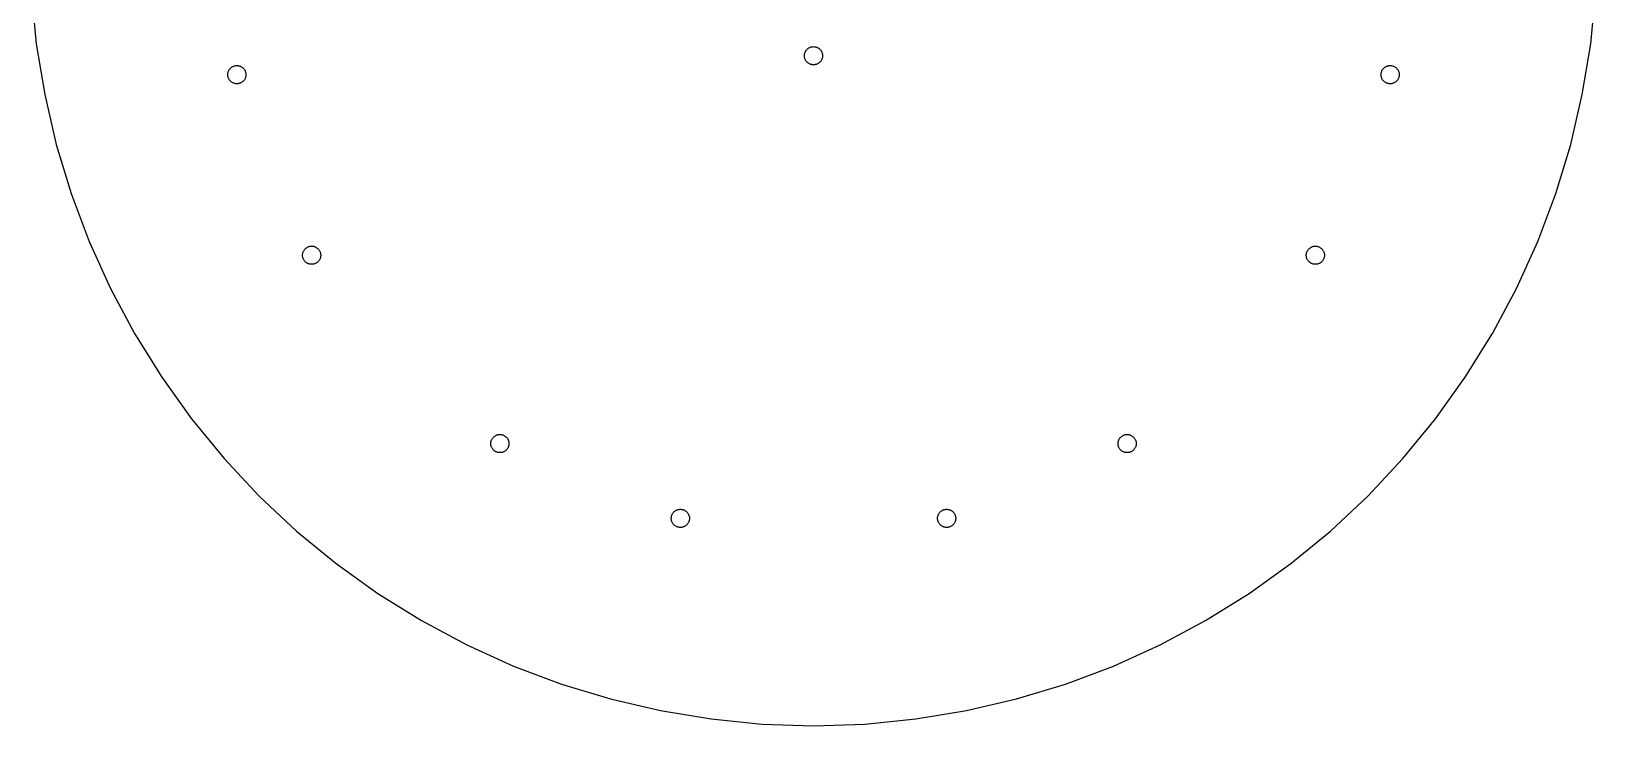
# Model space of a CAD drawing. Header units: metres. Extents: x -151 to 151, y -151 to 151.
# Drawn here: x -150.7 to 150.7, y -151 to -17.3 of the extents above; entities that cross this region are included whole.
import ezdxf

# ---------------------------------------------------------------- set-up
doc = ezdxf.new("R2010")
doc.units = ezdxf.units.M

msp = doc.modelspace()

# ---------------------------------------------------------------- linework, layer by layer
for p, q in [((-150.677, -9.87587), (-149.708, -19.7094)), ((149.708, -19.7094), (150.677, -9.87587)), ((-149.708, -19.7094), (-148.099, -29.4586)), ((-1.51553, -21.125), (-1.45506, -21.0277)), ((-1.45506, -21.0277), (-1.38837, -20.9347)), ((-1.38837, -20.9347), (-1.31572, -20.8461)), ((-1.31572, -20.8461), (-1.23743, -20.7626)), ((-1.23743, -20.7626), (-1.15385, -20.6843)), ((-1.15385, -20.6843), (-1.06532, -20.6116)), ((-1.06532, -20.6116), (-0.972244, -20.5449)), ((-0.972244, -20.5449), (-0.875, -20.4845)), ((-0.875, -20.4845), (-0.774002, -20.4305)), ((-0.774002, -20.4305), (-0.669693, -20.3832)), ((-0.669693, -20.3832), (-0.562515, -20.3429)), ((-0.562515, -20.3429), (-0.452927, -20.3096)), ((-0.452927, -20.3096), (-0.3414, -20.2836)), ((-0.3414, -20.2836), (-0.228409, -20.265)), ((-0.228409, -20.265), (-0.114441, -20.2537)), ((-0.114441, -20.2537), (0, -20.25)), ((0, -20.25), (0.114441, -20.2537)), ((0.114441, -20.2537), (0.228409, -20.265)), ((0.228409, -20.265), (0.3414, -20.2836)), ((0.3414, -20.2836), (0.452927, -20.3096)), ((0.452927, -20.3096), (0.562515, -20.3429)), ((0.562515, -20.3429), (0.669693, -20.3832)), ((0.669693, -20.3832), (0.774002, -20.4305)), ((0.774002, -20.4305), (0.875, -20.4845)), ((0.875, -20.4845), (0.972244, -20.5449)), ((0.972244, -20.5449), (1.06532, -20.6116)), ((1.06532, -20.6116), (1.15385, -20.6843)), ((1.15385, -20.6843), (1.23743, -20.7626)), ((1.23743, -20.7626), (1.31572, -20.8461)), ((1.31572, -20.8461), (1.38837, -20.9347)), ((1.38837, -20.9347), (1.45506, -21.0277)), ((1.45506, -21.0277), (1.51553, -21.125)), ((148.099, -29.4586), (149.708, -19.7094)), ((-111.953, -24.1289), (-111.852, -24.0749)), ((-111.852, -24.0749), (-111.748, -24.0276)), ((-111.748, -24.0276), (-111.641, -23.9873)), ((-111.641, -23.9873), (-111.531, -23.954)), ((-111.531, -23.954), (-111.42, -23.928)), ((-111.42, -23.928), (-111.307, -23.9094)), ((-111.307, -23.9094), (-111.193, -23.8982)), ((-111.193, -23.8982), (-111.078, -23.8944)), ((-111.078, -23.8944), (-110.964, -23.8982)), ((-110.964, -23.8982), (-110.85, -23.9094)), ((-110.85, -23.9094), (-110.737, -23.928)), ((-110.737, -23.928), (-110.625, -23.954)), ((-110.625, -23.954), (-110.516, -23.9873)), ((-110.516, -23.9873), (-110.408, -24.0276)), ((-110.408, -24.0276), (-110.304, -24.0749)), ((-110.304, -24.0749), (-110.203, -24.1289)), ((-1.75, -22), (-1.74625, -21.8855)), ((-1.74625, -22.1144), (-1.75, -22)), ((-1.74625, -21.8855), (-1.73502, -21.7716)), ((-1.73502, -22.2284), (-1.74625, -22.1144)), ((-1.73502, -21.7716), (-1.71637, -21.6586)), ((-1.71637, -22.3414), (-1.73502, -22.2284)), ((-1.71637, -21.6586), (-1.69037, -21.5471)), ((-1.69037, -22.4529), (-1.71637, -22.3414)), ((-1.69037, -21.5471), (-1.65712, -21.4375)), ((-1.65712, -22.5625), (-1.69037, -22.4529)), ((-1.65712, -21.4375), (-1.61678, -21.3303)), ((-1.61678, -22.6697), (-1.65712, -22.5625)), ((-1.61678, -21.3303), (-1.56952, -21.226)), ((-1.56952, -22.774), (-1.61678, -22.6697)), ((-1.56952, -21.226), (-1.51553, -21.125)), ((-1.51553, -22.875), (-1.56952, -22.774)), ((-1.45506, -22.9722), (-1.51553, -22.875)), ((-1.38837, -23.0653), (-1.45506, -22.9722)), ((-1.31572, -23.1539), (-1.38837, -23.0653)), ((-1.23743, -23.2374), (-1.31572, -23.1539)), ((-1.15385, -23.3157), (-1.23743, -23.2374)), ((-1.06532, -23.3884), (-1.15385, -23.3157)), ((-0.972244, -23.4551), (-1.06532, -23.3884)), ((-0.875, -23.5155), (-0.972244, -23.4551)), ((-0.774002, -23.5695), (-0.875, -23.5155)), ((-0.669693, -23.6168), (-0.774002, -23.5695)), ((-0.562515, -23.6571), (-0.669693, -23.6168)), ((-0.452927, -23.6904), (-0.562515, -23.6571)), ((-0.3414, -23.7164), (-0.452927, -23.6904)), ((-0.228409, -23.735), (-0.3414, -23.7164)), ((-0.114441, -23.7462), (-0.228409, -23.735)), ((0, -23.75), (-0.114441, -23.7462)), ((0.114441, -23.7462), (0, -23.75)), ((0.228409, -23.735), (0.114441, -23.7462)), ((0.3414, -23.7164), (0.228409, -23.735)), ((0.452927, -23.6904), (0.3414, -23.7164)), ((0.562515, -23.6571), (0.452927, -23.6904)), ((0.669693, -23.6168), (0.562515, -23.6571)), ((0.774002, -23.5695), (0.669693, -23.6168)), ((0.875, -23.5155), (0.774002, -23.5695)), ((0.972244, -23.4551), (0.875, -23.5155)), ((1.06532, -23.3884), (0.972244, -23.4551)), ((1.15385, -23.3157), (1.06532, -23.3884)), ((1.23743, -23.2374), (1.15385, -23.3157)), ((1.31572, -23.1539), (1.23743, -23.2374)), ((1.38837, -23.0653), (1.31572, -23.1539)), ((1.45506, -22.9722), (1.38837, -23.0653)), ((1.51553, -22.875), (1.45506, -22.9722)), ((1.51553, -21.125), (1.56952, -21.226)), ((1.56952, -22.774), (1.51553, -22.875)), ((1.56952, -21.226), (1.61678, -21.3303)), ((1.61678, -22.6697), (1.56952, -22.774)), ((1.61678, -21.3303), (1.65712, -21.4375)), ((1.65712, -22.5625), (1.61678, -22.6697)), ((1.65712, -21.4375), (1.69037, -21.5471)), ((1.69037, -22.4529), (1.65712, -22.5625)), ((1.69037, -21.5471), (1.71637, -21.6586)), ((1.71637, -22.3414), (1.69037, -22.4529)), ((1.71637, -21.6586), (1.73502, -21.7716)), ((1.73502, -22.2284), (1.71637, -22.3414)), ((1.73502, -21.7716), (1.74625, -21.8855)), ((1.74625, -22.1144), (1.73502, -22.2284)), ((1.74625, -21.8855), (1.75, -22)), ((1.75, -22), (1.74625, -22.1144)), ((110.203, -24.1289), (110.304, -24.0749)), ((110.304, -24.0749), (110.408, -24.0276)), ((110.408, -24.0276), (110.516, -23.9873)), ((110.516, -23.9873), (110.625, -23.954)), ((110.625, -23.954), (110.737, -23.928)), ((110.737, -23.928), (110.85, -23.9094)), ((110.85, -23.9094), (110.964, -23.8982)), ((110.964, -23.8982), (111.078, -23.8944)), ((111.078, -23.8944), (111.193, -23.8982)), ((111.193, -23.8982), (111.307, -23.9094)), ((111.307, -23.9094), (111.42, -23.928)), ((111.42, -23.928), (111.531, -23.954)), ((111.531, -23.954), (111.641, -23.9873)), ((111.641, -23.9873), (111.748, -24.0276)), ((111.748, -24.0276), (111.852, -24.0749)), ((111.852, -24.0749), (111.953, -24.1289)), ((-112.828, -25.6444), (-112.824, -25.53)), ((-112.824, -25.7589), (-112.828, -25.6444)), ((-112.824, -25.53), (-112.813, -25.416)), ((-112.813, -25.8728), (-112.824, -25.7589)), ((-112.813, -25.416), (-112.795, -25.303)), ((-112.795, -25.9858), (-112.813, -25.8728)), ((-112.795, -25.303), (-112.769, -25.1915)), ((-112.769, -26.0974), (-112.795, -25.9858)), ((-112.769, -25.1915), (-112.735, -25.0819)), ((-112.735, -26.2069), (-112.769, -26.0974)), ((-112.735, -25.0819), (-112.695, -24.9747)), ((-112.695, -26.3141), (-112.735, -26.2069)), ((-112.695, -24.9747), (-112.648, -24.8704)), ((-112.648, -26.4184), (-112.695, -26.3141)), ((-112.648, -24.8704), (-112.594, -24.7694)), ((-112.594, -26.5194), (-112.648, -26.4184)), ((-112.594, -24.7694), (-112.533, -24.6722)), ((-112.533, -26.6167), (-112.594, -26.5194)), ((-112.533, -24.6722), (-112.467, -24.5791)), ((-112.467, -26.7097), (-112.533, -26.6167)), ((-112.467, -24.5791), (-112.394, -24.4906)), ((-112.394, -26.7983), (-112.467, -26.7097)), ((-112.394, -24.4906), (-112.316, -24.407)), ((-112.316, -26.8819), (-112.394, -26.7983)), ((-112.316, -24.407), (-112.232, -24.3287)), ((-112.232, -26.9601), (-112.316, -26.8819)), ((-112.232, -24.3287), (-112.144, -24.256)), ((-112.144, -27.0328), (-112.232, -26.9601)), ((-112.144, -24.256), (-112.05, -24.1893)), ((-112.05, -27.0995), (-112.144, -27.0328)), ((-112.05, -24.1893), (-111.953, -24.1289)), ((-111.953, -27.16), (-112.05, -27.0995)), ((-110.203, -24.1289), (-110.106, -24.1893)), ((-110.106, -27.0995), (-110.203, -27.16)), ((-110.106, -24.1893), (-110.013, -24.256)), ((-110.013, -27.0328), (-110.106, -27.0995)), ((-110.013, -24.256), (-109.924, -24.3287)), ((-109.924, -26.9601), (-110.013, -27.0328)), ((-109.924, -24.3287), (-109.841, -24.407)), ((-109.841, -26.8819), (-109.924, -26.9601)), ((-109.841, -24.407), (-109.762, -24.4906)), ((-109.762, -26.7983), (-109.841, -26.8819)), ((-109.762, -24.4906), (-109.69, -24.5791)), ((-109.69, -26.7097), (-109.762, -26.7983)), ((-109.69, -24.5791), (-109.623, -24.6722)), ((-109.623, -26.6167), (-109.69, -26.7097)), ((-109.623, -24.6722), (-109.563, -24.7694)), ((-109.563, -26.5194), (-109.623, -26.6167)), ((-109.563, -24.7694), (-109.509, -24.8704)), ((-109.509, -26.4184), (-109.563, -26.5194)), ((-109.509, -24.8704), (-109.461, -24.9747)), ((-109.461, -26.3141), (-109.509, -26.4184)), ((-109.461, -24.9747), (-109.421, -25.0819)), ((-109.421, -26.2069), (-109.461, -26.3141)), ((-109.421, -25.0819), (-109.388, -25.1915)), ((-109.388, -26.0974), (-109.421, -26.2069)), ((-109.388, -25.1915), (-109.362, -25.303)), ((-109.362, -25.9858), (-109.388, -26.0974)), ((-109.362, -25.303), (-109.343, -25.416)), ((-109.343, -25.8728), (-109.362, -25.9858)), ((-109.343, -25.416), (-109.332, -25.53)), ((-109.332, -25.7589), (-109.343, -25.8728)), ((-109.332, -25.53), (-109.328, -25.6444)), ((-109.328, -25.6444), (-109.332, -25.7589)), ((109.328, -25.6444), (109.332, -25.53)), ((109.332, -25.7589), (109.328, -25.6444)), ((109.332, -25.53), (109.343, -25.416)), ((109.343, -25.8728), (109.332, -25.7589)), ((109.343, -25.416), (109.362, -25.303)), ((109.362, -25.9858), (109.343, -25.8728)), ((109.362, -25.303), (109.388, -25.1915)), ((109.388, -26.0974), (109.362, -25.9858)), ((109.388, -25.1915), (109.421, -25.0819)), ((109.421, -26.2069), (109.388, -26.0974)), ((109.421, -25.0819), (109.461, -24.9747)), ((109.461, -26.3141), (109.421, -26.2069)), ((109.461, -24.9747), (109.509, -24.8704)), ((109.509, -26.4184), (109.461, -26.3141)), ((109.509, -24.8704), (109.563, -24.7694)), ((109.563, -26.5194), (109.509, -26.4184)), ((109.563, -24.7694), (109.623, -24.6722)), ((109.623, -26.6167), (109.563, -26.5194)), ((109.623, -24.6722), (109.69, -24.5791)), ((109.69, -26.7097), (109.623, -26.6167)), ((109.69, -24.5791), (109.762, -24.4906)), ((109.762, -26.7983), (109.69, -26.7097)), ((109.762, -24.4906), (109.841, -24.407)), ((109.841, -26.8819), (109.762, -26.7983)), ((109.841, -24.407), (109.924, -24.3287)), ((109.924, -26.9601), (109.841, -26.8819)), ((109.924, -24.3287), (110.013, -24.256)), ((110.013, -27.0328), (109.924, -26.9601)), ((110.013, -24.256), (110.106, -24.1893)), ((110.106, -27.0995), (110.013, -27.0328)), ((110.106, -24.1893), (110.203, -24.1289)), ((110.203, -27.16), (110.106, -27.0995)), ((111.953, -24.1289), (112.05, -24.1893)), ((112.05, -27.0995), (111.953, -27.16)), ((112.05, -24.1893), (112.144, -24.256)), ((112.144, -27.0328), (112.05, -27.0995)), ((112.144, -24.256), (112.232, -24.3287)), ((112.232, -26.9601), (112.144, -27.0328)), ((112.232, -24.3287), (112.316, -24.407)), ((112.316, -26.8819), (112.232, -26.9601)), ((112.316, -24.407), (112.394, -24.4906)), ((112.394, -26.7983), (112.316, -26.8819)), ((112.394, -24.4906), (112.467, -24.5791)), ((112.467, -26.7097), (112.394, -26.7983)), ((112.467, -24.5791), (112.533, -24.6722)), ((112.533, -26.6167), (112.467, -26.7097)), ((112.533, -24.6722), (112.594, -24.7694)), ((112.594, -26.5194), (112.533, -26.6167)), ((112.594, -24.7694), (112.648, -24.8704)), ((112.648, -26.4184), (112.594, -26.5194)), ((112.648, -24.8704), (112.695, -24.9747)), ((112.695, -26.3141), (112.648, -26.4184)), ((112.695, -24.9747), (112.735, -25.0819)), ((112.735, -26.2069), (112.695, -26.3141)), ((112.735, -25.0819), (112.769, -25.1915)), ((112.769, -26.0974), (112.735, -26.2069)), ((112.769, -25.1915), (112.795, -25.303)), ((112.795, -25.9858), (112.769, -26.0974)), ((112.795, -25.303), (112.813, -25.416)), ((112.813, -25.8728), (112.795, -25.9858)), ((112.813, -25.416), (112.824, -25.53)), ((112.824, -25.7589), (112.813, -25.8728)), ((112.824, -25.53), (112.828, -25.6444)), ((112.828, -25.6444), (112.824, -25.7589)), ((-148.099, -29.4586), (-145.855, -39.0817)), ((-111.852, -27.2139), (-111.953, -27.16)), ((-111.748, -27.2612), (-111.852, -27.2139)), ((-111.641, -27.3015), (-111.748, -27.2612)), ((-111.531, -27.3348), (-111.641, -27.3015)), ((-111.42, -27.3608), (-111.531, -27.3348)), ((-111.307, -27.3794), (-111.42, -27.3608)), ((-111.193, -27.3907), (-111.307, -27.3794)), ((-111.078, -27.3944), (-111.193, -27.3907)), ((-110.964, -27.3907), (-111.078, -27.3944)), ((-110.85, -27.3794), (-110.964, -27.3907)), ((-110.737, -27.3608), (-110.85, -27.3794)), ((-110.625, -27.3348), (-110.737, -27.3608)), ((-110.516, -27.3015), (-110.625, -27.3348)), ((-110.408, -27.2612), (-110.516, -27.3015)), ((-110.304, -27.2139), (-110.408, -27.2612)), ((-110.203, -27.16), (-110.304, -27.2139)), ((110.304, -27.2139), (110.203, -27.16)), ((110.408, -27.2612), (110.304, -27.2139)), ((110.516, -27.3015), (110.408, -27.2612)), ((110.625, -27.3348), (110.516, -27.3015)), ((110.737, -27.3608), (110.625, -27.3348)), ((110.85, -27.3794), (110.737, -27.3608)), ((110.964, -27.3907), (110.85, -27.3794)), ((111.078, -27.3944), (110.964, -27.3907)), ((111.193, -27.3907), (111.078, -27.3944)), ((111.307, -27.3794), (111.193, -27.3907)), ((111.42, -27.3608), (111.307, -27.3794)), ((111.531, -27.3348), (111.42, -27.3608)), ((111.641, -27.3015), (111.531, -27.3348)), ((111.748, -27.2612), (111.641, -27.3015)), ((111.852, -27.2139), (111.748, -27.2612)), ((111.953, -27.16), (111.852, -27.2139)), ((145.855, -39.0817), (148.099, -29.4586)), ((-145.855, -39.0817), (-142.986, -48.5374)), ((142.986, -48.5374), (145.855, -39.0817)), ((-142.986, -48.5374), (-139.506, -57.7852)), ((139.506, -57.7852), (142.986, -48.5374)), ((-139.506, -57.7852), (-135.428, -66.7856)), ((-98.4237, -60.2963), (-98.4125, -60.1824)), ((-98.4125, -60.1824), (-98.3938, -60.0694)), ((-98.3938, -60.0694), (-98.3678, -59.9579)), ((-98.3678, -59.9579), (-98.3346, -59.8483)), ((-98.3346, -59.8483), (-98.2943, -59.7411)), ((-98.2943, -59.7411), (-98.247, -59.6368)), ((-98.247, -59.6368), (-98.193, -59.5358)), ((-98.193, -59.5358), (-98.1326, -59.4385)), ((-98.1326, -59.4385), (-98.0658, -59.3455)), ((-98.0658, -59.3455), (-97.9932, -59.2569)), ((-97.9932, -59.2569), (-97.9149, -59.1734)), ((-97.9149, -59.1734), (-97.8313, -59.0951)), ((-97.8313, -59.0951), (-97.7428, -59.0224)), ((-97.7428, -59.0224), (-97.6497, -58.9557)), ((-97.6497, -58.9557), (-97.5525, -58.8952)), ((-97.5525, -58.8952), (-97.4515, -58.8413)), ((-97.4515, -58.8413), (-97.3472, -58.794)), ((-97.3472, -58.794), (-97.24, -58.7537)), ((-97.24, -58.7537), (-97.1304, -58.7204)), ((-97.1304, -58.7204), (-97.0189, -58.6944)), ((-97.0189, -58.6944), (-96.9059, -58.6758)), ((-96.9059, -58.6758), (-96.7919, -58.6645)), ((-96.7919, -58.6645), (-96.6775, -58.6608)), ((-96.6775, -58.6608), (-96.563, -58.6645)), ((-96.563, -58.6645), (-96.4491, -58.6758)), ((-96.4491, -58.6758), (-96.3361, -58.6944)), ((-96.3361, -58.6944), (-96.2245, -58.7204)), ((-96.2245, -58.7204), (-96.115, -58.7537)), ((-96.115, -58.7537), (-96.0078, -58.794)), ((-96.0078, -58.794), (-95.9035, -58.8413)), ((-95.9035, -58.8413), (-95.8025, -58.8952)), ((-95.8025, -58.8952), (-95.7052, -58.9557)), ((-95.7052, -58.9557), (-95.6121, -59.0224)), ((-95.6121, -59.0224), (-95.5236, -59.0951)), ((-95.5236, -59.0951), (-95.44, -59.1734)), ((-95.44, -59.1734), (-95.3618, -59.2569)), ((-95.3618, -59.2569), (-95.2891, -59.3455)), ((-95.2891, -59.3455), (-95.2224, -59.4385)), ((-95.2224, -59.4385), (-95.1619, -59.5358)), ((-95.1619, -59.5358), (-95.1079, -59.6368)), ((-95.1079, -59.6368), (-95.0607, -59.7411)), ((-95.0607, -59.7411), (-95.0204, -59.8483)), ((-95.0204, -59.8483), (-94.9871, -59.9579)), ((-94.9871, -59.9579), (-94.9611, -60.0694)), ((-94.9611, -60.0694), (-94.9424, -60.1824)), ((-94.9424, -60.1824), (-94.9312, -60.2963)), ((94.9312, -60.2963), (94.9424, -60.1824)), ((94.9424, -60.1824), (94.9611, -60.0694)), ((94.9611, -60.0694), (94.9871, -59.9579)), ((94.9871, -59.9579), (95.0204, -59.8483)), ((95.0204, -59.8483), (95.0607, -59.7411)), ((95.0607, -59.7411), (95.1079, -59.6368)), ((95.1079, -59.6368), (95.1619, -59.5358)), ((95.1619, -59.5358), (95.2224, -59.4385)), ((95.2224, -59.4385), (95.2891, -59.3455)), ((95.2891, -59.3455), (95.3618, -59.2569)), ((95.3618, -59.2569), (95.44, -59.1734)), ((95.44, -59.1734), (95.5236, -59.0951)), ((95.5236, -59.0951), (95.6121, -59.0224)), ((95.6121, -59.0224), (95.7052, -58.9557)), ((95.7052, -58.9557), (95.8025, -58.8952)), ((95.8025, -58.8952), (95.9035, -58.8413)), ((95.9035, -58.8413), (96.0078, -58.794)), ((96.0078, -58.794), (96.115, -58.7537)), ((96.115, -58.7537), (96.2245, -58.7204)), ((96.2245, -58.7204), (96.3361, -58.6944)), ((96.3361, -58.6944), (96.4491, -58.6758)), ((96.4491, -58.6758), (96.563, -58.6645)), ((96.563, -58.6645), (96.6775, -58.6608)), ((96.6775, -58.6608), (96.7919, -58.6645)), ((96.7919, -58.6645), (96.9059, -58.6758)), ((96.9059, -58.6758), (97.0189, -58.6944)), ((97.0189, -58.6944), (97.1304, -58.7204)), ((97.1304, -58.7204), (97.24, -58.7537)), ((97.24, -58.7537), (97.3472, -58.794)), ((97.3472, -58.794), (97.4515, -58.8413)), ((97.4515, -58.8413), (97.5525, -58.8952)), ((97.5525, -58.8952), (97.6497, -58.9557)), ((97.6497, -58.9557), (97.7428, -59.0224)), ((97.7428, -59.0224), (97.8313, -59.0951)), ((97.8313, -59.0951), (97.9149, -59.1734)), ((97.9149, -59.1734), (97.9932, -59.2569)), ((97.9932, -59.2569), (98.0658, -59.3455)), ((98.0658, -59.3455), (98.1326, -59.4385)), ((98.1326, -59.4385), (98.193, -59.5358)), ((98.193, -59.5358), (98.247, -59.6368)), ((98.247, -59.6368), (98.2943, -59.7411)), ((98.2943, -59.7411), (98.3346, -59.8483)), ((98.3346, -59.8483), (98.3678, -59.9579)), ((98.3678, -59.9579), (98.3938, -60.0694)), ((98.3938, -60.0694), (98.4125, -60.1824)), ((98.4125, -60.1824), (98.4237, -60.2963)), ((135.428, -66.7856), (139.506, -57.7852)), ((-98.4275, -60.4108), (-98.4237, -60.2963)), ((-98.4237, -60.5252), (-98.4275, -60.4108)), ((-98.4125, -60.6392), (-98.4237, -60.5252)), ((-98.3938, -60.7522), (-98.4125, -60.6392)), ((-98.3678, -60.8637), (-98.3938, -60.7522)), ((-98.3346, -60.9733), (-98.3678, -60.8637)), ((-98.2943, -61.0805), (-98.3346, -60.9733)), ((-98.247, -61.1848), (-98.2943, -61.0805)), ((-98.193, -61.2858), (-98.247, -61.1848)), ((-98.1326, -61.383), (-98.193, -61.2858)), ((-98.0658, -61.4761), (-98.1326, -61.383)), ((-97.9932, -61.5646), (-98.0658, -61.4761)), ((-97.9149, -61.6482), (-97.9932, -61.5646)), ((-97.8313, -61.7265), (-97.9149, -61.6482)), ((-97.7428, -61.7992), (-97.8313, -61.7265)), ((-97.6497, -61.8659), (-97.7428, -61.7992)), ((-97.5525, -61.9263), (-97.6497, -61.8659)), ((-97.4515, -61.9803), (-97.5525, -61.9263)), ((-97.3472, -62.0276), (-97.4515, -61.9803)), ((-97.24, -62.0679), (-97.3472, -62.0276)), ((-97.1304, -62.1012), (-97.24, -62.0679)), ((-97.0189, -62.1272), (-97.1304, -62.1012)), ((-96.9059, -62.1458), (-97.0189, -62.1272)), ((-96.7919, -62.157), (-96.9059, -62.1458)), ((-96.6775, -62.1608), (-96.7919, -62.157)), ((-96.563, -62.157), (-96.6775, -62.1608)), ((-96.4491, -62.1458), (-96.563, -62.157)), ((-96.3361, -62.1272), (-96.4491, -62.1458)), ((-96.2245, -62.1012), (-96.3361, -62.1272)), ((-96.115, -62.0679), (-96.2245, -62.1012)), ((-96.0078, -62.0276), (-96.115, -62.0679)), ((-95.9035, -61.9803), (-96.0078, -62.0276)), ((-95.8025, -61.9263), (-95.9035, -61.9803)), ((-95.7052, -61.8659), (-95.8025, -61.9263)), ((-95.6121, -61.7992), (-95.7052, -61.8659)), ((-95.5236, -61.7265), (-95.6121, -61.7992)), ((-95.44, -61.6482), (-95.5236, -61.7265)), ((-95.3618, -61.5646), (-95.44, -61.6482)), ((-95.2891, -61.4761), (-95.3618, -61.5646)), ((-95.2224, -61.383), (-95.2891, -61.4761)), ((-95.1619, -61.2858), (-95.2224, -61.383)), ((-95.1079, -61.1848), (-95.1619, -61.2858)), ((-95.0607, -61.0805), (-95.1079, -61.1848)), ((-95.0204, -60.9733), (-95.0607, -61.0805)), ((-94.9871, -60.8637), (-95.0204, -60.9733)), ((-94.9611, -60.7522), (-94.9871, -60.8637)), ((-94.9424, -60.6392), (-94.9611, -60.7522)), ((-94.9312, -60.5252), (-94.9424, -60.6392)), ((-94.9312, -60.2963), (-94.9275, -60.4108)), ((-94.9275, -60.4108), (-94.9312, -60.5252)), ((94.9275, -60.4108), (94.9312, -60.2963)), ((94.9312, -60.5252), (94.9275, -60.4108)), ((94.9424, -60.6392), (94.9312, -60.5252)), ((94.9611, -60.7522), (94.9424, -60.6392)), ((94.9871, -60.8637), (94.9611, -60.7522)), ((95.0204, -60.9733), (94.9871, -60.8637)), ((95.0607, -61.0805), (95.0204, -60.9733)), ((95.1079, -61.1848), (95.0607, -61.0805)), ((95.1619, -61.2858), (95.1079, -61.1848)), ((95.2224, -61.383), (95.1619, -61.2858)), ((95.2891, -61.4761), (95.2224, -61.383)), ((95.3618, -61.5646), (95.2891, -61.4761)), ((95.44, -61.6482), (95.3618, -61.5646)), ((95.5236, -61.7265), (95.44, -61.6482)), ((95.6121, -61.7992), (95.5236, -61.7265)), ((95.7052, -61.8659), (95.6121, -61.7992)), ((95.8025, -61.9263), (95.7052, -61.8659)), ((95.9035, -61.9803), (95.8025, -61.9263)), ((96.0078, -62.0276), (95.9035, -61.9803)), ((96.115, -62.0679), (96.0078, -62.0276)), ((96.2245, -62.1012), (96.115, -62.0679)), ((96.3361, -62.1272), (96.2245, -62.1012)), ((96.4491, -62.1458), (96.3361, -62.1272)), ((96.563, -62.157), (96.4491, -62.1458)), ((96.6775, -62.1608), (96.563, -62.157)), ((96.7919, -62.157), (96.6775, -62.1608)), ((96.9059, -62.1458), (96.7919, -62.157)), ((97.0189, -62.1272), (96.9059, -62.1458)), ((97.1304, -62.1012), (97.0189, -62.1272)), ((97.24, -62.0679), (97.1304, -62.1012)), ((97.3472, -62.0276), (97.24, -62.0679)), ((97.4515, -61.9803), (97.3472, -62.0276)), ((97.5525, -61.9263), (97.4515, -61.9803)), ((97.6497, -61.8659), (97.5525, -61.9263)), ((97.7428, -61.7992), (97.6497, -61.8659)), ((97.8313, -61.7265), (97.7428, -61.7992)), ((97.9149, -61.6482), (97.8313, -61.7265)), ((97.9932, -61.5646), (97.9149, -61.6482)), ((98.0658, -61.4761), (97.9932, -61.5646)), ((98.1326, -61.383), (98.0658, -61.4761)), ((98.193, -61.2858), (98.1326, -61.383)), ((98.247, -61.1848), (98.193, -61.2858)), ((98.2943, -61.0805), (98.247, -61.1848)), ((98.3346, -60.9733), (98.2943, -61.0805)), ((98.3678, -60.8637), (98.3346, -60.9733)), ((98.3938, -60.7522), (98.3678, -60.8637)), ((98.4125, -60.6392), (98.3938, -60.7522)), ((98.4237, -60.5252), (98.4125, -60.6392)), ((98.4237, -60.2963), (98.4275, -60.4108)), ((98.4275, -60.4108), (98.4237, -60.5252)), ((-135.428, -66.7856), (-130.77, -75.5)), ((130.77, -75.5), (135.428, -66.7856)), ((-130.77, -75.5), (-125.552, -83.8911)), ((125.552, -83.8911), (130.77, -75.5)), ((-125.552, -83.8911), (-119.796, -91.923)), ((119.796, -91.923), (125.552, -83.8911)), ((-119.796, -91.923), (-113.528, -99.5612)), ((113.528, -99.5612), (119.796, -91.923)), ((-62.1458, -96.4491), (-62.1272, -96.3361)), ((-62.1272, -96.3361), (-62.1012, -96.2245)), ((-62.1012, -96.2245), (-62.0679, -96.115)), ((-62.0679, -96.115), (-62.0276, -96.0078)), ((-62.0276, -96.0078), (-61.9803, -95.9035)), ((-61.9803, -95.9035), (-61.9263, -95.8025)), ((-61.9263, -95.8025), (-61.8659, -95.7052)), ((-61.8659, -95.7052), (-61.7992, -95.6121)), ((-61.7992, -95.6121), (-61.7265, -95.5236)), ((-61.7265, -95.5236), (-61.6482, -95.44)), ((-61.6482, -95.44), (-61.5646, -95.3618)), ((-61.5646, -95.3618), (-61.4761, -95.2891)), ((-61.4761, -95.2891), (-61.383, -95.2224)), ((-61.383, -95.2224), (-61.2858, -95.1619)), ((-61.2858, -95.1619), (-61.1848, -95.1079)), ((-61.1848, -95.1079), (-61.0805, -95.0607)), ((-61.0805, -95.0607), (-60.9733, -95.0204)), ((-60.9733, -95.0204), (-60.8637, -94.9871)), ((-60.8637, -94.9871), (-60.7522, -94.9611)), ((-60.7522, -94.9611), (-60.6392, -94.9424)), ((-60.6392, -94.9424), (-60.5252, -94.9312)), ((-60.5252, -94.9312), (-60.4108, -94.9275)), ((-60.4108, -94.9275), (-60.2963, -94.9312)), ((-60.2963, -94.9312), (-60.1824, -94.9424)), ((-60.1824, -94.9424), (-60.0694, -94.9611)), ((-60.0694, -94.9611), (-59.9579, -94.9871)), ((-59.9579, -94.9871), (-59.8483, -95.0204)), ((-59.8483, -95.0204), (-59.7411, -95.0607)), ((-59.7411, -95.0607), (-59.6368, -95.1079)), ((-59.6368, -95.1079), (-59.5358, -95.1619)), ((-59.5358, -95.1619), (-59.4385, -95.2224)), ((-59.4385, -95.2224), (-59.3455, -95.2891)), ((-59.3455, -95.2891), (-59.2569, -95.3618)), ((-59.2569, -95.3618), (-59.1734, -95.44)), ((-59.1734, -95.44), (-59.0951, -95.5236)), ((-59.0951, -95.5236), (-59.0224, -95.6121)), ((-59.0224, -95.6121), (-58.9557, -95.7052)), ((-58.9557, -95.7052), (-58.8952, -95.8025)), ((-58.8952, -95.8025), (-58.8413, -95.9035)), ((-58.8413, -95.9035), (-58.794, -96.0078)), ((-58.794, -96.0078), (-58.7537, -96.115)), ((-58.7537, -96.115), (-58.7204, -96.2245)), ((-58.7204, -96.2245), (-58.6944, -96.3361)), ((-58.6944, -96.3361), (-58.6758, -96.4491)), ((58.6758, -96.4491), (58.6944, -96.3361)), ((58.6944, -96.3361), (58.7204, -96.2245)), ((58.7204, -96.2245), (58.7537, -96.115)), ((58.7537, -96.115), (58.794, -96.0078)), ((58.794, -96.0078), (58.8413, -95.9035)), ((58.8413, -95.9035), (58.8952, -95.8025)), ((58.8952, -95.8025), (58.9557, -95.7052)), ((58.9557, -95.7052), (59.0224, -95.6121)), ((59.0224, -95.6121), (59.0951, -95.5236)), ((59.0951, -95.5236), (59.1734, -95.44)), ((59.1734, -95.44), (59.2569, -95.3618)), ((59.2569, -95.3618), (59.3455, -95.2891)), ((59.3455, -95.2891), (59.4385, -95.2224)), ((59.4385, -95.2224), (59.5358, -95.1619)), ((59.5358, -95.1619), (59.6368, -95.1079)), ((59.6368, -95.1079), (59.7411, -95.0607)), ((59.7411, -95.0607), (59.8483, -95.0204)), ((59.8483, -95.0204), (59.9579, -94.9871)), ((59.9579, -94.9871), (60.0694, -94.9611)), ((60.0694, -94.9611), (60.1824, -94.9424)), ((60.1824, -94.9424), (60.2963, -94.9312)), ((60.2963, -94.9312), (60.4108, -94.9275)), ((60.4108, -94.9275), (60.5252, -94.9312)), ((60.5252, -94.9312), (60.6392, -94.9424)), ((60.6392, -94.9424), (60.7522, -94.9611)), ((60.7522, -94.9611), (60.8637, -94.9871)), ((60.8637, -94.9871), (60.9733, -95.0204)), ((60.9733, -95.0204), (61.0805, -95.0607)), ((61.0805, -95.0607), (61.1848, -95.1079)), ((61.1848, -95.1079), (61.2858, -95.1619)), ((61.2858, -95.1619), (61.383, -95.2224)), ((61.383, -95.2224), (61.4761, -95.2891)), ((61.4761, -95.2891), (61.5646, -95.3618)), ((61.5646, -95.3618), (61.6482, -95.44)), ((61.6482, -95.44), (61.7265, -95.5236)), ((61.7265, -95.5236), (61.7992, -95.6121)), ((61.7992, -95.6121), (61.8659, -95.7052)), ((61.8659, -95.7052), (61.9263, -95.8025)), ((61.9263, -95.8025), (61.9803, -95.9035)), ((61.9803, -95.9035), (62.0276, -96.0078)), ((62.0276, -96.0078), (62.0679, -96.115)), ((62.0679, -96.115), (62.1012, -96.2245)), ((62.1012, -96.2245), (62.1272, -96.3361)), ((62.1272, -96.3361), (62.1458, -96.4491)), ((-62.1608, -96.6775), (-62.157, -96.563)), ((-62.157, -96.7919), (-62.1608, -96.6775)), ((-62.157, -96.563), (-62.1458, -96.4491)), ((-62.1458, -96.9059), (-62.157, -96.7919)), ((-62.1272, -97.0189), (-62.1458, -96.9059)), ((-62.1012, -97.1304), (-62.1272, -97.0189)), ((-62.0679, -97.24), (-62.1012, -97.1304)), ((-62.0276, -97.3472), (-62.0679, -97.24)), ((-61.9803, -97.4515), (-62.0276, -97.3472)), ((-61.9263, -97.5525), (-61.9803, -97.4515)), ((-61.8659, -97.6497), (-61.9263, -97.5525)), ((-61.7992, -97.7428), (-61.8659, -97.6497)), ((-61.7265, -97.8313), (-61.7992, -97.7428)), ((-61.6482, -97.9149), (-61.7265, -97.8313)), ((-61.5646, -97.9932), (-61.6482, -97.9149)), ((-61.4761, -98.0658), (-61.5646, -97.9932)), ((-61.383, -98.1326), (-61.4761, -98.0658)), ((-61.2858, -98.193), (-61.383, -98.1326)), ((-61.1848, -98.247), (-61.2858, -98.193)), ((-61.0805, -98.2943), (-61.1848, -98.247)), ((-60.9733, -98.3346), (-61.0805, -98.2943)), ((-60.8637, -98.3678), (-60.9733, -98.3346)), ((-60.7522, -98.3938), (-60.8637, -98.3678)), ((-60.6392, -98.4125), (-60.7522, -98.3938)), ((-60.5252, -98.4237), (-60.6392, -98.4125)), ((-60.4108, -98.4275), (-60.5252, -98.4237)), ((-60.2963, -98.4237), (-60.4108, -98.4275)), ((-60.1824, -98.4125), (-60.2963, -98.4237)), ((-60.0694, -98.3938), (-60.1824, -98.4125)), ((-59.9579, -98.3678), (-60.0694, -98.3938)), ((-59.8483, -98.3346), (-59.9579, -98.3678)), ((-59.7411, -98.2943), (-59.8483, -98.3346)), ((-59.6368, -98.247), (-59.7411, -98.2943)), ((-59.5358, -98.193), (-59.6368, -98.247)), ((-59.4385, -98.1326), (-59.5358, -98.193)), ((-59.3455, -98.0658), (-59.4385, -98.1326)), ((-59.2569, -97.9932), (-59.3455, -98.0658)), ((-59.1734, -97.9149), (-59.2569, -97.9932)), ((-59.0951, -97.8313), (-59.1734, -97.9149)), ((-59.0224, -97.7428), (-59.0951, -97.8313)), ((-58.9557, -97.6497), (-59.0224, -97.7428)), ((-58.8952, -97.5525), (-58.9557, -97.6497)), ((-58.8413, -97.4515), (-58.8952, -97.5525)), ((-58.794, -97.3472), (-58.8413, -97.4515)), ((-58.7537, -97.24), (-58.794, -97.3472)), ((-58.7204, -97.1304), (-58.7537, -97.24)), ((-58.6944, -97.0189), (-58.7204, -97.1304)), ((-58.6758, -96.9059), (-58.6944, -97.0189)), ((-58.6758, -96.4491), (-58.6645, -96.563)), ((-58.6645, -96.7919), (-58.6758, -96.9059)), ((-58.6645, -96.563), (-58.6608, -96.6775)), ((-58.6608, -96.6775), (-58.6645, -96.7919)), ((58.6608, -96.6775), (58.6645, -96.563)), ((58.6645, -96.7919), (58.6608, -96.6775)), ((58.6645, -96.563), (58.6758, -96.4491)), ((58.6758, -96.9059), (58.6645, -96.7919)), ((58.6944, -97.0189), (58.6758, -96.9059)), ((58.7204, -97.1304), (58.6944, -97.0189)), ((58.7537, -97.24), (58.7204, -97.1304)), ((58.794, -97.3472), (58.7537, -97.24)), ((58.8413, -97.4515), (58.794, -97.3472)), ((58.8952, -97.5525), (58.8413, -97.4515)), ((58.9557, -97.6497), (58.8952, -97.5525)), ((59.0224, -97.7428), (58.9557, -97.6497)), ((59.0951, -97.8313), (59.0224, -97.7428)), ((59.1734, -97.9149), (59.0951, -97.8313)), ((59.2569, -97.9932), (59.1734, -97.9149)), ((59.3455, -98.0658), (59.2569, -97.9932)), ((59.4385, -98.1326), (59.3455, -98.0658)), ((59.5358, -98.193), (59.4385, -98.1326)), ((59.6368, -98.247), (59.5358, -98.193)), ((59.7411, -98.2943), (59.6368, -98.247)), ((59.8483, -98.3346), (59.7411, -98.2943)), ((59.9579, -98.3678), (59.8483, -98.3346)), ((60.0694, -98.3938), (59.9579, -98.3678)), ((60.1824, -98.4125), (60.0694, -98.3938)), ((60.2963, -98.4237), (60.1824, -98.4125)), ((60.4108, -98.4275), (60.2963, -98.4237)), ((60.5252, -98.4237), (60.4108, -98.4275)), ((60.6392, -98.4125), (60.5252, -98.4237)), ((60.7522, -98.3938), (60.6392, -98.4125)), ((60.8637, -98.3678), (60.7522, -98.3938)), ((60.9733, -98.3346), (60.8637, -98.3678)), ((61.0805, -98.2943), (60.9733, -98.3346)), ((61.1848, -98.247), (61.0805, -98.2943)), ((61.2858, -98.193), (61.1848, -98.247)), ((61.383, -98.1326), (61.2858, -98.193)), ((61.4761, -98.0658), (61.383, -98.1326)), ((61.5646, -97.9932), (61.4761, -98.0658)), ((61.6482, -97.9149), (61.5646, -97.9932)), ((61.7265, -97.8313), (61.6482, -97.9149)), ((61.7992, -97.7428), (61.7265, -97.8313)), ((61.8659, -97.6497), (61.7992, -97.7428)), ((61.9263, -97.5525), (61.8659, -97.6497)), ((61.9803, -97.4515), (61.9263, -97.5525)), ((62.0276, -97.3472), (61.9803, -97.4515)), ((62.0679, -97.24), (62.0276, -97.3472)), ((62.1012, -97.1304), (62.0679, -97.24)), ((62.1272, -97.0189), (62.1012, -97.1304)), ((62.1458, -96.9059), (62.1272, -97.0189)), ((62.1458, -96.4491), (62.157, -96.563)), ((62.157, -96.7919), (62.1458, -96.9059)), ((62.157, -96.563), (62.1608, -96.6775)), ((62.1608, -96.6775), (62.157, -96.7919)), ((-113.528, -99.5612), (-106.773, -106.773)), ((106.773, -106.773), (113.528, -99.5612)), ((-106.773, -106.773), (-99.5612, -113.528)), ((99.5612, -113.528), (106.773, -106.773)), ((-27.3944, -111.078), (-27.3907, -110.964)), ((-27.3907, -111.193), (-27.3944, -111.078)), ((-27.3907, -110.964), (-27.3794, -110.85)), ((-27.3794, -111.307), (-27.3907, -111.193)), ((-27.3794, -110.85), (-27.3608, -110.737)), ((-27.3608, -111.42), (-27.3794, -111.307)), ((-27.3608, -110.737), (-27.3348, -110.625)), ((-27.3348, -111.531), (-27.3608, -111.42)), ((-27.3348, -110.625), (-27.3015, -110.516)), ((-27.3015, -110.516), (-27.2612, -110.408)), ((-27.2612, -110.408), (-27.2139, -110.304)), ((-27.2139, -110.304), (-27.16, -110.203)), ((-27.16, -110.203), (-27.0995, -110.106)), ((-27.0995, -110.106), (-27.0328, -110.013)), ((-27.0328, -110.013), (-26.9601, -109.924)), ((-26.9601, -109.924), (-26.8819, -109.841)), ((-26.8819, -109.841), (-26.7983, -109.762)), ((-26.7983, -109.762), (-26.7097, -109.69)), ((-26.7097, -109.69), (-26.6167, -109.623)), ((-26.6167, -109.623), (-26.5194, -109.563)), ((-26.5194, -109.563), (-26.4184, -109.509)), ((-26.4184, -109.509), (-26.3141, -109.461)), ((-26.3141, -109.461), (-26.2069, -109.421)), ((-26.2069, -109.421), (-26.0974, -109.388)), ((-26.0974, -109.388), (-25.9858, -109.362)), ((-25.9858, -109.362), (-25.8728, -109.343)), ((-25.8728, -109.343), (-25.7589, -109.332)), ((-25.7589, -109.332), (-25.6444, -109.328)), ((-25.6444, -109.328), (-25.53, -109.332)), ((-25.53, -109.332), (-25.416, -109.343)), ((-25.416, -109.343), (-25.303, -109.362)), ((-25.303, -109.362), (-25.1915, -109.388)), ((-25.1915, -109.388), (-25.0819, -109.421)), ((-25.0819, -109.421), (-24.9747, -109.461)), ((-24.9747, -109.461), (-24.8704, -109.509)), ((-24.8704, -109.509), (-24.7694, -109.563)), ((-24.7694, -109.563), (-24.6722, -109.623)), ((-24.6722, -109.623), (-24.5791, -109.69)), ((-24.5791, -109.69), (-24.4906, -109.762)), ((-24.4906, -109.762), (-24.407, -109.841)), ((-24.407, -109.841), (-24.3287, -109.924)), ((-24.3287, -109.924), (-24.256, -110.013)), ((-24.256, -110.013), (-24.1893, -110.106)), ((-24.1893, -110.106), (-24.1289, -110.203)), ((-24.1289, -110.203), (-24.0749, -110.304)), ((-24.0749, -110.304), (-24.0276, -110.408)), ((-24.0276, -110.408), (-23.9873, -110.516)), ((-23.9873, -110.516), (-23.954, -110.625)), ((-23.954, -110.625), (-23.928, -110.737)), ((-23.928, -111.42), (-23.954, -111.531)), ((-23.928, -110.737), (-23.9094, -110.85)), ((-23.9094, -111.307), (-23.928, -111.42)), ((-23.9094, -110.85), (-23.8982, -110.964)), ((-23.8982, -111.193), (-23.9094, -111.307)), ((-23.8982, -110.964), (-23.8944, -111.078)), ((-23.8944, -111.078), (-23.8982, -111.193)), ((23.8944, -111.078), (23.8982, -110.964)), ((23.8982, -111.193), (23.8944, -111.078)), ((23.8982, -110.964), (23.9094, -110.85)), ((23.9094, -111.307), (23.8982, -111.193)), ((23.9094, -110.85), (23.928, -110.737)), ((23.928, -111.42), (23.9094, -111.307)), ((23.928, -110.737), (23.954, -110.625)), ((23.954, -111.531), (23.928, -111.42)), ((23.954, -110.625), (23.9873, -110.516)), ((23.9873, -110.516), (24.0276, -110.408)), ((24.0276, -110.408), (24.0749, -110.304)), ((24.0749, -110.304), (24.1289, -110.203)), ((24.1289, -110.203), (24.1893, -110.106)), ((24.1893, -110.106), (24.256, -110.013)), ((24.256, -110.013), (24.3287, -109.924)), ((24.3287, -109.924), (24.407, -109.841)), ((24.407, -109.841), (24.4906, -109.762)), ((24.4906, -109.762), (24.5791, -109.69)), ((24.5791, -109.69), (24.6722, -109.623)), ((24.6722, -109.623), (24.7694, -109.563)), ((24.7694, -109.563), (24.8704, -109.509)), ((24.8704, -109.509), (24.9747, -109.461)), ((24.9747, -109.461), (25.0819, -109.421)), ((25.0819, -109.421), (25.1915, -109.388)), ((25.1915, -109.388), (25.303, -109.362)), ((25.303, -109.362), (25.416, -109.343)), ((25.416, -109.343), (25.53, -109.332)), ((25.53, -109.332), (25.6444, -109.328)), ((25.6444, -109.328), (25.7589, -109.332)), ((25.7589, -109.332), (25.8728, -109.343)), ((25.8728, -109.343), (25.9858, -109.362)), ((25.9858, -109.362), (26.0974, -109.388)), ((26.0974, -109.388), (26.2069, -109.421)), ((26.2069, -109.421), (26.3141, -109.461)), ((26.3141, -109.461), (26.4184, -109.509)), ((26.4184, -109.509), (26.5194, -109.563)), ((26.5194, -109.563), (26.6167, -109.623)), ((26.6167, -109.623), (26.7097, -109.69)), ((26.7097, -109.69), (26.7983, -109.762)), ((26.7983, -109.762), (26.8819, -109.841)), ((26.8819, -109.841), (26.9601, -109.924)), ((26.9601, -109.924), (27.0328, -110.013)), ((27.0328, -110.013), (27.0995, -110.106)), ((27.0995, -110.106), (27.16, -110.203)), ((27.16, -110.203), (27.2139, -110.304)), ((27.2139, -110.304), (27.2612, -110.408)), ((27.2612, -110.408), (27.3015, -110.516)), ((27.3015, -110.516), (27.3348, -110.625)), ((27.3348, -110.625), (27.3608, -110.737)), ((27.3608, -111.42), (27.3348, -111.531)), ((27.3608, -110.737), (27.3794, -110.85)), ((27.3794, -111.307), (27.3608, -111.42)), ((27.3794, -110.85), (27.3907, -110.964)), ((27.3907, -111.193), (27.3794, -111.307)), ((27.3907, -110.964), (27.3944, -111.078)), ((27.3944, -111.078), (27.3907, -111.193)), ((-99.5612, -113.528), (-91.923, -119.796)), ((-27.3015, -111.641), (-27.3348, -111.531)), ((-27.2612, -111.748), (-27.3015, -111.641)), ((-27.2139, -111.852), (-27.2612, -111.748)), ((-27.16, -111.953), (-27.2139, -111.852)), ((-27.0995, -112.05), (-27.16, -111.953)), ((-27.0328, -112.144), (-27.0995, -112.05)), ((-26.9601, -112.232), (-27.0328, -112.144)), ((-26.8819, -112.316), (-26.9601, -112.232)), ((-26.7983, -112.394), (-26.8819, -112.316)), ((-26.7097, -112.467), (-26.7983, -112.394)), ((-26.6167, -112.533), (-26.7097, -112.467)), ((-26.5194, -112.594), (-26.6167, -112.533)), ((-26.4184, -112.648), (-26.5194, -112.594)), ((-26.3141, -112.695), (-26.4184, -112.648)), ((-26.2069, -112.735), (-26.3141, -112.695)), ((-26.0974, -112.769), (-26.2069, -112.735)), ((-25.9858, -112.795), (-26.0974, -112.769)), ((-25.8728, -112.813), (-25.9858, -112.795)), ((-25.7589, -112.824), (-25.8728, -112.813)), ((-25.6444, -112.828), (-25.7589, -112.824)), ((-25.53, -112.824), (-25.6444, -112.828)), ((-25.416, -112.813), (-25.53, -112.824)), ((-25.303, -112.795), (-25.416, -112.813)), ((-25.1915, -112.769), (-25.303, -112.795)), ((-25.0819, -112.735), (-25.1915, -112.769)), ((-24.9747, -112.695), (-25.0819, -112.735)), ((-24.8704, -112.648), (-24.9747, -112.695)), ((-24.7694, -112.594), (-24.8704, -112.648)), ((-24.6722, -112.533), (-24.7694, -112.594)), ((-24.5791, -112.467), (-24.6722, -112.533)), ((-24.4906, -112.394), (-24.5791, -112.467)), ((-24.407, -112.316), (-24.4906, -112.394)), ((-24.3287, -112.232), (-24.407, -112.316)), ((-24.256, -112.144), (-24.3287, -112.232)), ((-24.1893, -112.05), (-24.256, -112.144)), ((-24.1289, -111.953), (-24.1893, -112.05)), ((-24.0749, -111.852), (-24.1289, -111.953)), ((-24.0276, -111.748), (-24.0749, -111.852)), ((-23.9873, -111.641), (-24.0276, -111.748)), ((-23.954, -111.531), (-23.9873, -111.641)), ((23.9873, -111.641), (23.954, -111.531)), ((24.0276, -111.748), (23.9873, -111.641)), ((24.0749, -111.852), (24.0276, -111.748)), ((24.1289, -111.953), (24.0749, -111.852)), ((24.1893, -112.05), (24.1289, -111.953)), ((24.256, -112.144), (24.1893, -112.05)), ((24.3287, -112.232), (24.256, -112.144)), ((24.407, -112.316), (24.3287, -112.232)), ((24.4906, -112.394), (24.407, -112.316)), ((24.5791, -112.467), (24.4906, -112.394)), ((24.6722, -112.533), (24.5791, -112.467)), ((24.7694, -112.594), (24.6722, -112.533)), ((24.8704, -112.648), (24.7694, -112.594)), ((24.9747, -112.695), (24.8704, -112.648)), ((25.0819, -112.735), (24.9747, -112.695)), ((25.1915, -112.769), (25.0819, -112.735)), ((25.303, -112.795), (25.1915, -112.769)), ((25.416, -112.813), (25.303, -112.795)), ((25.53, -112.824), (25.416, -112.813)), ((25.6444, -112.828), (25.53, -112.824)), ((25.7589, -112.824), (25.6444, -112.828)), ((25.8728, -112.813), (25.7589, -112.824)), ((25.9858, -112.795), (25.8728, -112.813)), ((26.0974, -112.769), (25.9858, -112.795)), ((26.2069, -112.735), (26.0974, -112.769)), ((26.3141, -112.695), (26.2069, -112.735)), ((26.4184, -112.648), (26.3141, -112.695)), ((26.5194, -112.594), (26.4184, -112.648)), ((26.6167, -112.533), (26.5194, -112.594)), ((26.7097, -112.467), (26.6167, -112.533)), ((26.7983, -112.394), (26.7097, -112.467)), ((26.8819, -112.316), (26.7983, -112.394)), ((26.9601, -112.232), (26.8819, -112.316)), ((27.0328, -112.144), (26.9601, -112.232)), ((27.0995, -112.05), (27.0328, -112.144)), ((27.16, -111.953), (27.0995, -112.05)), ((27.2139, -111.852), (27.16, -111.953)), ((27.2612, -111.748), (27.2139, -111.852)), ((27.3015, -111.641), (27.2612, -111.748)), ((27.3348, -111.531), (27.3015, -111.641)), ((91.923, -119.796), (99.5612, -113.528)), ((-91.923, -119.796), (-83.8911, -125.552)), ((83.8911, -125.552), (91.923, -119.796)), ((-83.8911, -125.552), (-75.5, -130.77)), ((75.5, -130.77), (83.8911, -125.552)), ((-75.5, -130.77), (-66.7856, -135.428)), ((66.7856, -135.428), (75.5, -130.77)), ((-66.7856, -135.428), (-57.7852, -139.506)), ((57.7852, -139.506), (66.7856, -135.428)), ((-57.7852, -139.506), (-48.5374, -142.986)), ((48.5374, -142.986), (57.7852, -139.506)), ((-48.5374, -142.986), (-39.0817, -145.855)), ((39.0817, -145.855), (48.5374, -142.986)), ((-39.0817, -145.855), (-29.4586, -148.099)), ((29.4586, -148.099), (39.0817, -145.855)), ((-29.4586, -148.099), (-19.7094, -149.708)), ((-19.7094, -149.708), (-9.87587, -150.677)), ((-9.87587, -150.677), (0, -151)), ((0, -151), (9.87587, -150.677)), ((9.87587, -150.677), (19.7094, -149.708)), ((19.7094, -149.708), (29.4586, -148.099))]:
    msp.add_line(p, q)

doc.saveas('drawing.dxf')
